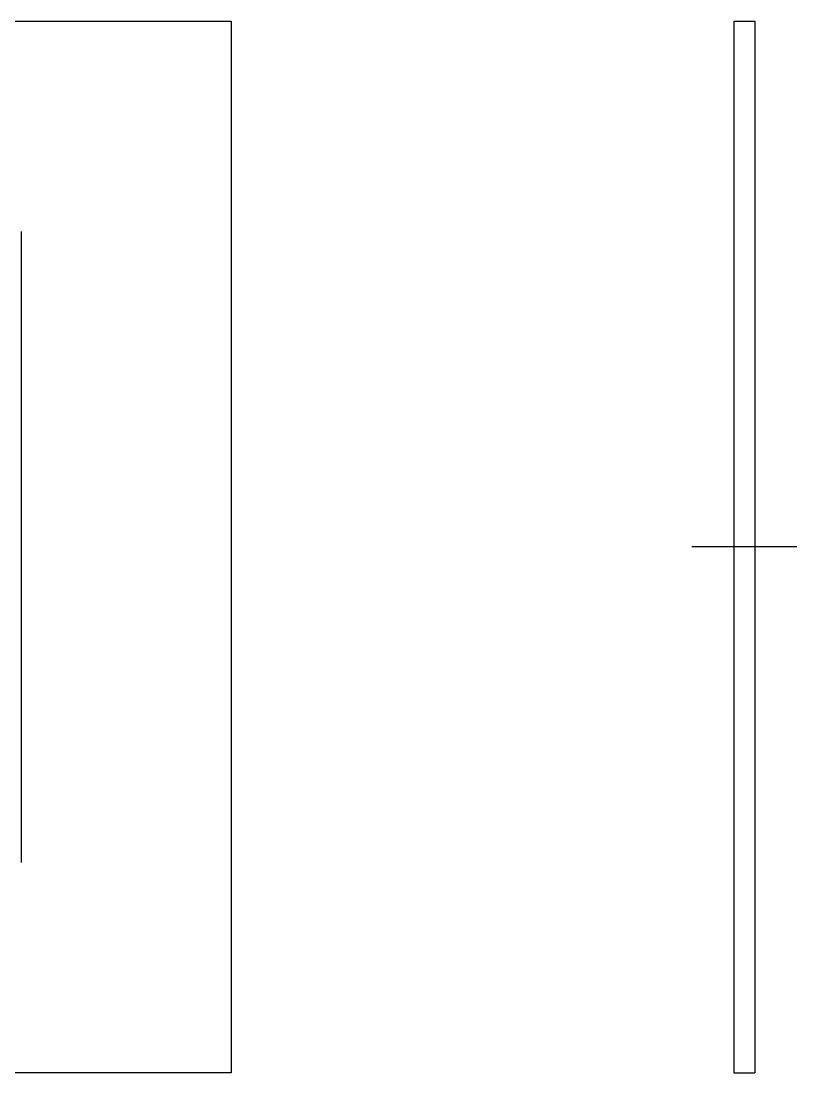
# Model space of a CAD drawing. Extents: x 0.5 to 94, y 0 to 67.1.
# Drawn here: x 57.1 to 94, y 17.1 to 67.1 of the extents above; entities that cross this region are included whole.
import ezdxf

# ---------------------------------------------------------------- set-up
doc = ezdxf.new("R2010")
doc.units = 0
doc.linetypes.add('CENTER', pattern=[50.8, 31.75, -6.35, 6.35, -6.35])
doc.layers.get('0').update_dxf_attribs({"linetype": 'CONTINUOUS'})
doc.layers.add('CENTER', color=1, linetype='CENTER')

msp = doc.modelspace()

# ---------------------------------------------------------------- linework, layer by layer
at = {"color": 7, "linetype": 'CONTINUOUS'}
for p, q in [((17.093, 67.093), (67.093, 67.093)), ((67.093, 67.093), (67.093, 17.093)), ((90.994, 67.093), (90.994, 17.093)), ((90.994, 67.093), (91.994, 67.093)), ((91.994, 67.093), (91.994, 17.093)), ((57.093, 57.093), (57.093, 27.093)), ((67.093, 17.093), (17.093, 17.093)), ((90.994, 17.093), (91.994, 17.093))]:
    msp.add_line(p, q, dxfattribs=at)
at = {"layer": 'CENTER', "color": 1, "linetype": 'CENTER'}
msp.add_line((93.994, 42.093), (88.994, 42.093), dxfattribs=at)

doc.saveas('drawing.dxf')
